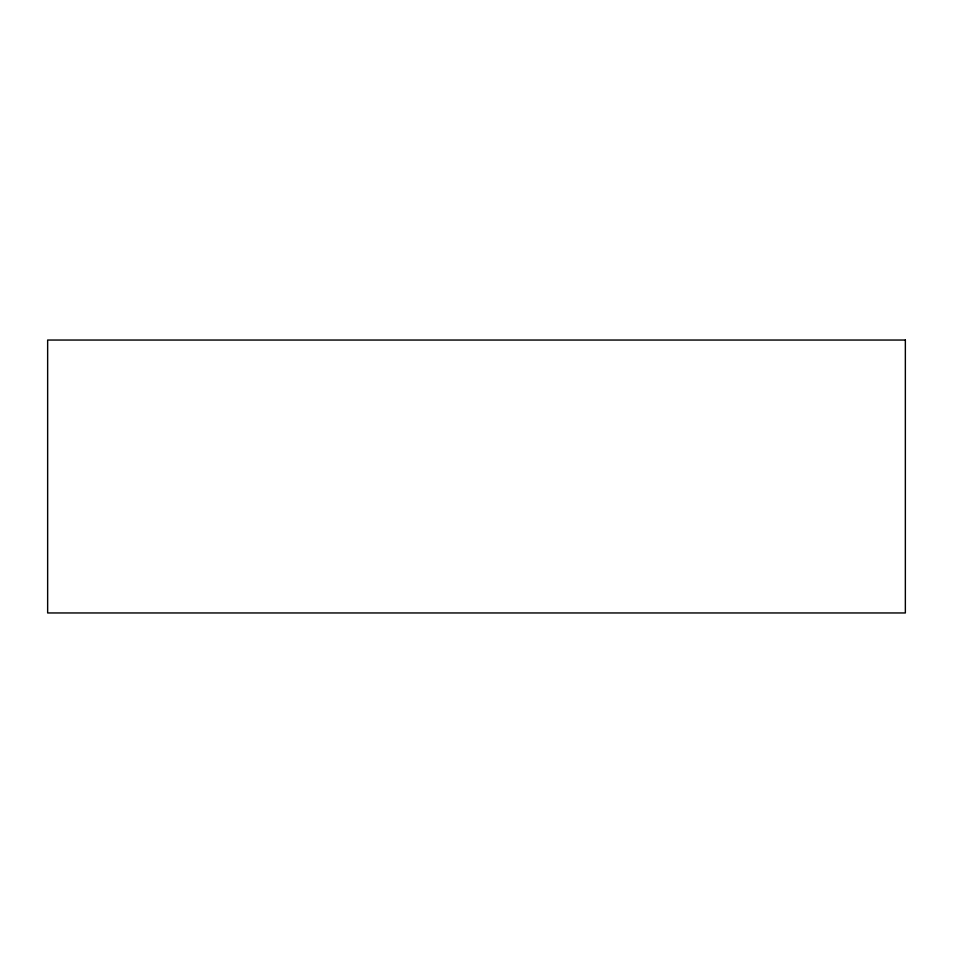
<?xml version="1.0" encoding="UTF-8"?>
<svg xmlns="http://www.w3.org/2000/svg" width="953" height="953" viewBox="0 0 953 953"><rect width="100%" height="100%" fill="white"/><g stroke="black" fill="none" stroke-linecap="round" stroke-linejoin="round"><path stroke-width="1.43" d="M905.35 340.042L47.65 340.042L47.65 612.958L905.35 612.958L905.35 340.042"/></g></svg>
